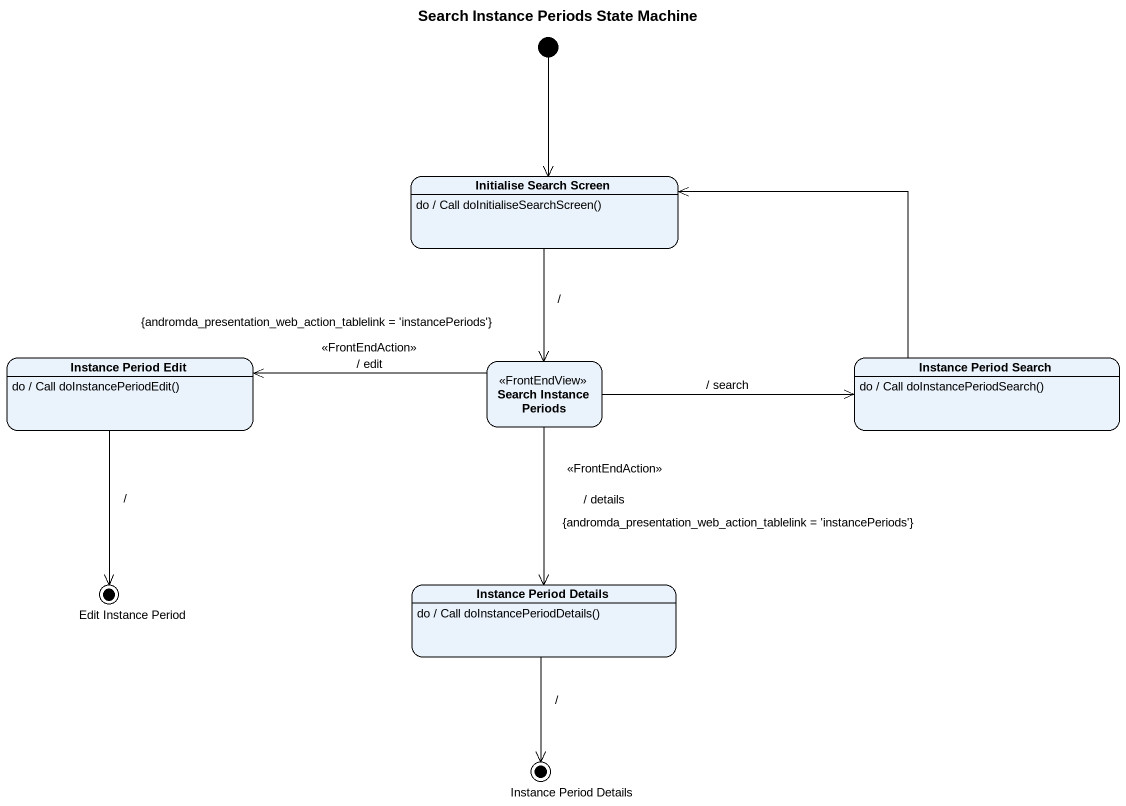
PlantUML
@startuml
title Search Instance Periods State Machine
hide empty description
state "Initialise Search Screen" as Initialise_Search_Screen
Initialise_Search_Screen : do / Call doInitialiseSearchScreen()
state "Instance Period Edit" as Instance_Period_Edit
Instance_Period_Edit : do / Call doInstancePeriodEdit()
state "Search Instance Periods" as Search_Instance_Periods <<FrontEndView>>
state "Instance Period Search" as Instance_Period_Search
Instance_Period_Search : do / Call doInstancePeriodSearch()
state "Edit Instance Period" as Edit_Instance_Period <<end>>
state "Instance Period Details" as Instance_Period_Details
Instance_Period_Details : do / Call doInstancePeriodDetails()
state "Instance Period Details" as Instance_Period_Details_2 <<end>>
[*] --> Initialise_Search_Screen
Initialise_Search_Screen --> Search_Instance_Periods : /
Instance_Period_Edit --> Edit_Instance_Period : /
Search_Instance_Periods -left-> Instance_Period_Edit : {andromda_presentation_web_action_tablelink = 'instancePeriods'}\n<<FrontEndAction>>\n/ edit
Search_Instance_Periods -right-> Instance_Period_Search : / search
Search_Instance_Periods --> Instance_Period_Details : <<FrontEndAction>>\n/ details\n{andromda_presentation_web_action_tablelink = 'instancePeriods'}
Instance_Period_Search -left-> Initialise_Search_Screen
Instance_Period_Details --> Instance_Period_Details_2 : /
@enduml
